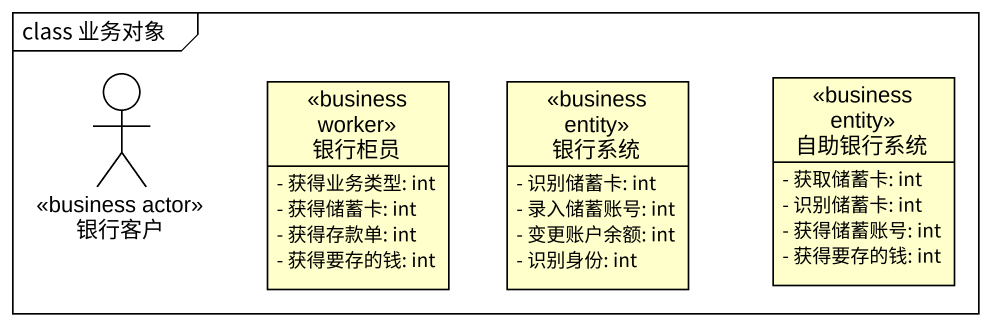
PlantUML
@startuml
mainframe class 业务对象
allowmixing
hide circle
hide empty members
skinparam classAttributeIconSize 0
actor 银行客户 <<business actor>>
class 银行柜员 <<business worker>> {
  - 获得业务类型: int
  - 获得储蓄卡: int
  - 获得存款单: int
  - 获得要存的钱: int
}
class 银行系统 <<business entity>> {
  - 识别储蓄卡: int
  - 录入储蓄账号: int
  - 变更账户余额: int
  - 识别身份: int
}
class 自助银行系统 <<business entity>> {
  - 获取储蓄卡: int
  - 识别储蓄卡: int
  - 获得储蓄账号: int
  - 获得要存的钱: int
}
@enduml
